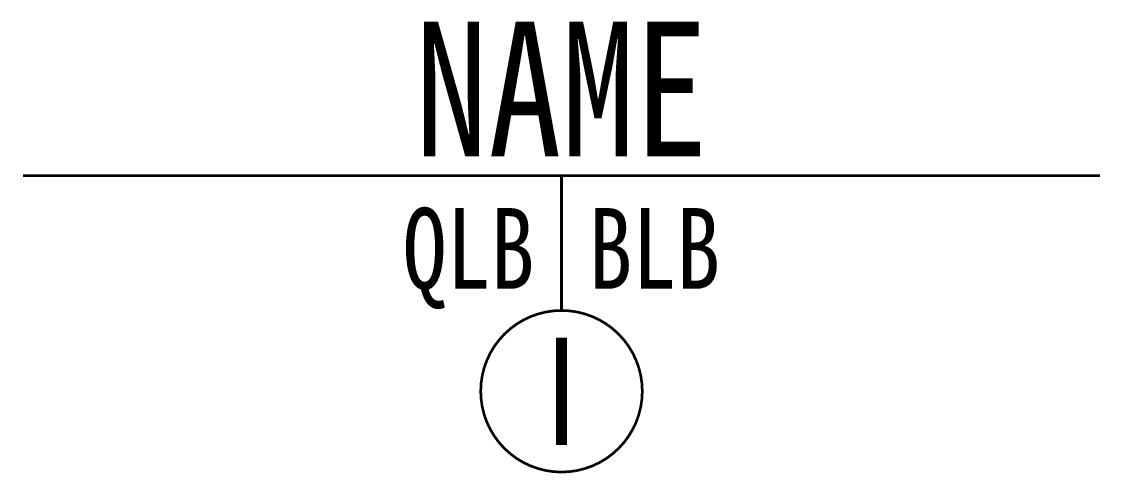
# Model space of a CAD drawing. Header units: inches. Extents: x -20.1 to 20.1, y -11.1 to 5.7.
import ezdxf
from ezdxf.enums import TextEntityAlignment as Align

# ---------------------------------------------------------------- set-up
doc = ezdxf.new("R2010")
doc.units = ezdxf.units.IN
doc.header["$MEASUREMENT"] = 0
doc.styles.add('HZ', font='', dxfattribs={"width": 0.75})
doc.styles.get('HZ').set_extended_font_data('SimSun')

msp = doc.modelspace()

# ---------------------------------------------------------------- linework, layer by layer
at = {"color": 7, "const_width": 0.1}
for points in [[(-20, 0), (20, 0)], [(0, 0), (0, -5)]]:
    msp.add_lwpolyline(points, dxfattribs=at)
msp.add_lwpolyline([(-3, -8, 1), (3, -8, 1)], format="xyb", close=True, dxfattribs=at)

# ---------------------------------------------------------------- texts
at = {"style": 'HZ', "width": 0.8}
msp.add_attdef('NAME', text='XXX车站', height=5, dxfattribs=at).set_placement((0, 3.227), align=Align.MIDDLE)
msp.add_attdef('QLB', text='K000', height=3, dxfattribs=at).set_placement((-1, -2.696), align=Align.MIDDLE_RIGHT)
msp.add_attdef('BLB', text='000', height=3, dxfattribs=at).set_placement((1, -2.696), align=Align.MIDDLE_LEFT)
msp.add_attdef('Ⅰ', text='Ⅰ', height=4, dxfattribs=at).set_placement((0, -8), align=Align.MIDDLE_CENTER)

doc.saveas('drawing.dxf')
